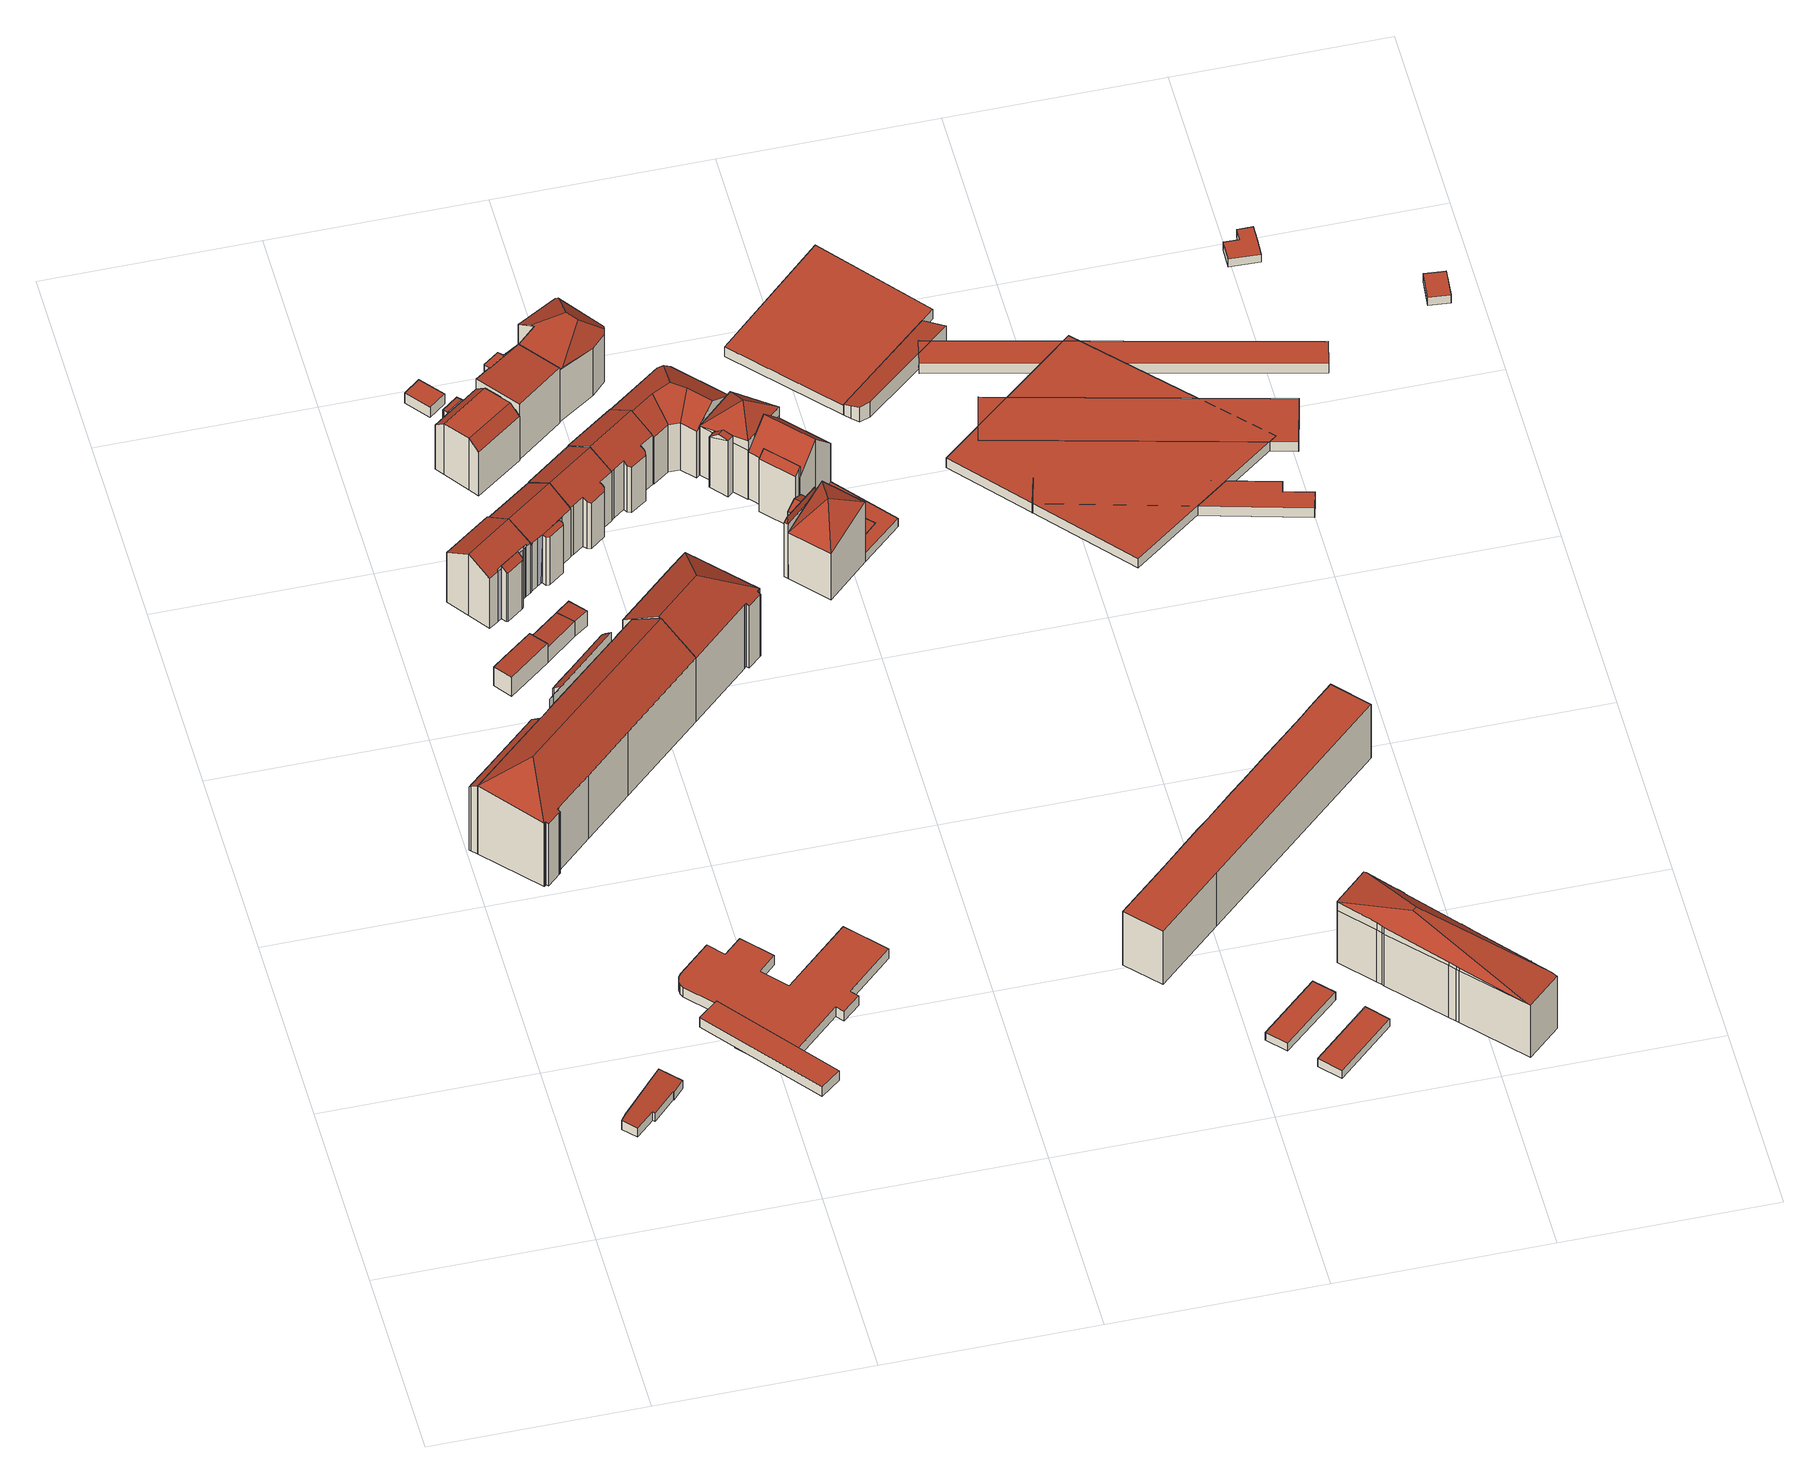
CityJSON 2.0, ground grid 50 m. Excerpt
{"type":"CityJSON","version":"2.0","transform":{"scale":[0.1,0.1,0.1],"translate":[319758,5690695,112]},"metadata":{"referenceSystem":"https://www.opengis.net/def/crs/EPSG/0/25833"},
"CityObjects":{
"building1":{"type":"Building","attributes":{"Dachtyp_tdc":"tdcPolyFlatRoof","Gemeindeschluessel":14713000,"Dachneigung":3.33,"QualitaetDacherkennung":82,"Geometrietyp2DReferenz":"3000","function":"31001_2463","roofType":"2100","measuredHeight":2.9},"geometry":[{"type":"MultiSurface","lod":"2","boundaries":[[[0,1,2,3]],[[1,4,5,2]],[[4,6,7,5]],[[6,8,9,7]],[[8,10,11,9]],[[10,12,13,11]],[[12,14,15,13]],[[14,16,17,15]],[[16,0,3,17]],[[16,14,12,10,8,6,4,1,0]],[[3,2,5,7,9,11,13,15,17]]],"semantics":{"surfaces":[{"type":"WallSurface"},{"type":"RoofSurface"},{"type":"GroundSurface"}],"values":[0,0,0,0,0,0,0,0,0,1,2]}}]},
"building2":{"type":"Building","attributes":{"Gemeindeschluessel":14713000,"Dachorientierung":0,"MittlereTraufHoehe":118.34,"ObjektHoehe":3,"BodenHoehe":115.34,"Geometrietyp2DReferenz":"3000","BezugspunktDach":"2000","AbsoluteHoehe":118.34,"Dachflaeche":199.08,"function":"31001_2463","measuredHeight":3,"storeysAboveGround":1},"geometry":[{"type":"MultiSurface","lod":"2","boundaries":[[[18,19,20,21]],[[21,20,22,23]],[[20,19,24,22]],[[19,18,25,24]],[[18,21,23,25]],[[23,22,24,25]]],"semantics":{"surfaces":[{"type":"RoofSurface"},{"type":"WallSurface"},{"type":"GroundSurface"}],"values":[0,1,1,1,1,2]}}]},
"building3":{"type":"Building","attributes":{"Dachtyp_tdc":"tdcPolyFlatRoof","Gemeindeschluessel":14713000,"Dachneigung":2.94,"QualitaetDacherkennung":76,"Geometrietyp2DReferenz":"3000","function":"31001_9998","roofType":"2100","measuredHeight":6.08},"geometry":[{"type":"MultiSurface","lod":"2","boundaries":[[[26,27,28,29]],[[27,30,31,28]],[[30,32,33,31]],[[32,34,35,33]],[[34,26,29,35]],[[34,32,30,27,26]],[[29,28,31,33,35]]],"semantics":{"surfaces":[{"type":"WallSurface"},{"type":"RoofSurface"},{"type":"GroundSurface"}],"values":[0,0,0,0,0,1,2]}}]},
"building4":{"type":"Building","attributes":{"Dachtyp_tdc":"tdcPolyFlatRoof","Gemeindeschluessel":14713000,"Dachneigung":0,"QualitaetDacherkennung":0,"Geometrietyp2DReferenz":"3000","BezugspunktDach":"2000","function":"31001_9998","measuredHeight":3},"geometry":[{"type":"MultiSurface","lod":"2","boundaries":[[[36,37,38,39,40,41,42,43,44,45,46,47,48,49,50,51,52,53,54,55,56,57]],[[40,39,58,59]],[[39,38,60,58]],[[38,37,61,60]],[[37,36,62,61]],[[36,57,63,62]],[[57,56,64,63]],[[56,55,65,64]],[[55,54,66,65]],[[54,53,67,66]],[[53,52,68,67]],[[52,51,69,68]],[[51,50,70,69]],[[50,49,71,70]],[[49,48,72,71]],[[48,47,73,72]],[[47,46,74,73]],[[46,45,75,74]],[[45,44,76,75]],[[44,43,77,76]],[[43,42,78,77]],[[42,41,79,78]],[[41,40,59,79]],[[63,64,65,66,67,68,69,70,71,72,73,74,75,76,77,78,79,59,58,60,61,62]]],"semantics":{"surfaces":[{"type":"RoofSurface"},{"type":"WallSurface"},{"type":"GroundSurface"}],"values":[0,1,1,1,1,1,1,1,1,1,1,1,1,1,1,1,1,1,1,1,1,1,1,2]}}]},
"building5":{"type":"Building","attributes":{"name":"Käthe-Kollwitz-Schule","Gemeindeschluessel":14713000,"Geometrietyp2DReferenz":"3000","function":"31001_3021","roofType":"9999"},"children":["building5-1","building5-2","building5-3","building5-4"]},
"building5-1":{"type":"BuildingPart","attributes":{"Dachtyp_tdc":"tdcHipAndGableRoof","Dachneigung":36.3,"QualitaetDacherkennung":73,"Geometrietyp2DReferenz":"3000","roofType":"5000","measuredHeight":27.04},"parents":["building5"],"geometry":[{"type":"MultiSurface","lod":"2","boundaries":[[[80,81,82,83]],[[81,84,85,82]],[[84,86,87,85]],[[86,88,89,87]],[[88,90,91,89]],[[90,92,93,91]],[[92,94,95,93]],[[96,97,98,99,100]],[[97,101,102,98]],[[101,103,104,102]],[[103,105,106,104]],[[105,107,108,106]],[[107,109,110,108]],[[109,111,112,110]],[[111,80,83,112]],[[107,105,113]],[[105,103,101,97,96,114,113]],[[114,115,116,94,92,90,88,86,84,81,80,111,109,107,113]],[[83,82,85,87,89,91,93,95,117,118,99,98,102,104,106,108,110,112]],[[119,115,114]],[[118,117,116,115,119]],[[117,95,94,116]],[[96,100,119,114]],[[118,119,100,99]]],"semantics":{"surfaces":[{"type":"WallSurface"},{"type":"RoofSurface"},{"type":"GroundSurface"},{"type":"ClosureSurface"}],"values":[0,0,0,0,0,0,0,0,0,0,0,0,0,0,0,1,1,1,2,0,3,3,0,3]}}]},
"building5-2":{"type":"BuildingPart","attributes":{"Dachtyp_tdc":"tdcHipAndGableRoof","Dachneigung":36.33,"QualitaetDacherkennung":40,"Geometrietyp2DReferenz":"3000","roofType":"5000","measuredHeight":26.89},"parents":["building5"],"geometry":[{"type":"MultiSurface","lod":"2","boundaries":[[[120,121,122,123,124,125,126,127,128,129,130,131,132,133]],[[132,115,119,100,134,135,136,137,138,139,140,141,142,133]],[[143,144,145,146,147,99,118,117,95,148,149,150,151,152,153,154,155,156,157,158,159,160,161]],[[139,138,143]],[[137,136,145,144]],[[136,135,146,145]],[[135,134,147,146]],[[134,100,99,147]],[[131,130,148,95,94]],[[130,129,149,148]],[[129,128,150,149]],[[128,127,151,150]],[[127,126,152,151]],[[126,125,153,152]],[[125,124,154,153]],[[124,123,155,154]],[[123,122,156,155]],[[122,121,157,156]],[[121,120,158,157]],[[120,142,162,159,158]],[[140,161,160,141]],[[140,139,143,161]],[[142,120,133]],[[144,143,138,137]],[[116,115,132]],[[117,118,119,115,116]],[[118,99,100,119]],[[131,94,116,132]],[[117,116,94,95]],[[162,142,141]],[[141,160,159,162]]],"semantics":{"surfaces":[{"type":"RoofSurface"},{"type":"GroundSurface"},{"type":"WallSurface"},{"type":"ClosureSurface"}],"values":[0,0,1,2,2,2,2,2,2,2,2,2,2,2,2,2,2,2,2,2,2,2,0,3,2,3,3,2,3,2,3]}}]},
"building5-3":{"type":"BuildingPart","attributes":{"Dachtyp_tdc":"tdcPolyFlatRoof","Dachneigung":41.87,"QualitaetDacherkennung":69,"Geometrietyp2DReferenz":"3000","roofType":"2100","measuredHeight":24.64},"parents":["building5"],"geometry":[{"type":"MultiSurface","lod":"2","boundaries":[[[163,143,138]],[[163,164,165,143]],[[164,166,167,165]],[[166,168,169,167]],[[168,170,171,169]],[[170,172,173,171]],[[172,174,175,173]],[[174,176,177,175]],[[176,178,179,177]],[[178,180,181,179]],[[180,182,183,181]],[[182,184,137,144,183]],[[184,182,180,178,176,174,172,170,168,166,164,163]],[[143,165,167,169,171,173,175,177,179,181,183,144]],[[163,138,137,184]],[[138,143,144,137]]],"semantics":{"surfaces":[{"type":"WallSurface"},{"type":"RoofSurface"},{"type":"GroundSurface"},{"type":"ClosureSurface"}],"values":[0,0,0,0,0,0,0,0,0,0,0,0,1,2,0,3]}}]},
"building5-4":{"type":"BuildingPart","attributes":{"Dachtyp_tdc":"tdcPolyFlatRoof","Dachneigung":35.78,"QualitaetDacherkennung":71,"Geometrietyp2DReferenz":"3000","roofType":"2100","measuredHeight":21.55},"parents":["building5"],"geometry":[{"type":"MultiSurface","lod":"2","boundaries":[[[162,185,186,159]],[[185,187,188,186]],[[187,189,190,188]],[[189,191,192,190]],[[191,193,194,192]],[[193,141,160,194]],[[193,191,189,187,185,162,141]],[[160,159,186,188,190,192,194]],[[162,159,160,141]]],"semantics":{"surfaces":[{"type":"WallSurface"},{"type":"RoofSurface"},{"type":"GroundSurface"},{"type":"ClosureSurface"}],"values":[0,0,0,0,0,0,1,2,3]}}]},
"building6":{"type":"Building","attributes":{"Gemeindeschluessel":14713000,"Geometrietyp2DReferenz":"3000","function":"31001_9998","roofType":"9999"},"children":["building6-1","building6-2"]},
"building6-1":{"type":"BuildingPart","attributes":{"Dachtyp_tdc":"tdcGableRoof","Dachneigung":30.3,"QualitaetDacherkennung":44,"Geometrietyp2DReferenz":"3000","roofType":"3100","measuredHeight":19.36},"parents":["building6"],"geometry":[{"type":"MultiSurface","lod":"2","boundaries":[[[195,196,197,198]],[[196,199,200,197]],[[201,202,203,204]],[[202,205,206,203]],[[205,207,208,206]],[[207,209,210,208]],[[209,195,198,210]],[[205,202,201,199,196,195]],[[195,209,207,205]],[[198,197,200,204,203,206,208,210]],[[204,200,199,201]]],"semantics":{"surfaces":[{"type":"WallSurface"},{"type":"RoofSurface"},{"type":"GroundSurface"},{"type":"ClosureSurface"}],"values":[0,0,0,0,0,0,0,1,1,2,3]}}]},
"building6-2":{"type":"BuildingPart","attributes":{"Dachtyp_tdc":"tdcPolyFlatRoof","Dachneigung":39.75,"QualitaetDacherkennung":32,"Geometrietyp2DReferenz":"3000","roofType":"2100","measuredHeight":16.67},"parents":["building6"],"geometry":[{"type":"MultiSurface","lod":"2","boundaries":[[[211,212,213,214,215]],[[216,201,204,201]],[[217,200,199]],[[217,218,219,200]],[[218,220,221,219]],[[220,222,223,221]],[[222,224,225,223]],[[224,226,227,225]],[[226,211,215,227]],[[226,224,222,220,218,217,212,216,212,211]],[[215,214,204,214,200,219,221,223,225,227]],[[201,213,212,216]],[[204,214,213,201]],[[199,213,212,217]],[[200,214,213,199]]],"semantics":{"surfaces":[{"type":"WallSurface"},{"type":"RoofSurface"},{"type":"GroundSurface"},{"type":"ClosureSurface"}],"values":[0,0,0,0,0,0,0,0,0,1,2,0,0,0,3]}}]},
"building7":{"type":"Building","attributes":{"Dachtyp_tdc":"tdcPolyFlatRoof","Gemeindeschluessel":14713000,"Dachneigung":4.82,"QualitaetDacherkennung":75,"Geometrietyp2DReferenz":"3000","function":"31001_9998","roofType":"2100","measuredHeight":4.75},"geometry":[{"type":"MultiSurface","lod":"2","boundaries":[[[228,229,230,231]],[[229,232,33,230]],[[232,233,31,33]],[[233,228,231,31]],[[233,232,229,228]],[[231,230,33,31]]],"semantics":{"surfaces":[{"type":"WallSurface"},{"type":"RoofSurface"},{"type":"GroundSurface"}],"values":[0,0,0,0,1,2]}}]},
"building8":{"type":"Building","attributes":{"Dachtyp_tdc":"tdcPolyFlatRoof","Gemeindeschluessel":14713000,"Dachneigung":3.93,"QualitaetDacherkennung":69,"Geometrietyp2DReferenz":"3000","function":"31001_9998","roofType":"2100","measuredHeight":4.66},"geometry":[{"type":"MultiSurface","lod":"2","boundaries":[[[234,235,236,237]],[[235,238,230,236]],[[238,228,231,230]],[[228,234,237,231]],[[228,238,235,234]],[[237,236,230,231]]],"semantics":{"surfaces":[{"type":"WallSurface"},{"type":"RoofSurface"},{"type":"GroundSurface"}],"values":[0,0,0,0,1,2]}}]},
"building9":{"type":"Building","attributes":{"Gemeindeschluessel":14713000,"Geometrietyp2DReferenz":"3000","function":"31001_9998","roofType":"9999"},"children":["building9-1","building9-2"]},
"building9-1":{"type":"BuildingPart","attributes":{"Dachtyp_tdc":"tdcGableRoof","Dachneigung":34.08,"QualitaetDacherkennung":80,"Geometrietyp2DReferenz":"3000","roofType":"3100","measuredHeight":19.23},"parents":["building9"],"geometry":[{"type":"MultiSurface","lod":"2","boundaries":[[[239,240,241,242]],[[240,243,244,241]],[[243,245,246,244]],[[245,247,248,246]],[[247,249,250,248]],[[249,251,252,250]],[[251,253,254,252]],[[253,255,256,254]],[[251,249,247,245]],[[245,243,240,239,257,258,255,253,251]],[[242,241,244,246,248,250,252,254,256]],[[257,255,258]],[[239,242,256,255,257]]],"semantics":{"surfaces":[{"type":"WallSurface"},{"type":"RoofSurface"},{"type":"GroundSurface"},{"type":"ClosureSurface"}],"values":[0,0,0,0,0,0,0,0,1,1,2,0,3]}}]},
"building9-2":{"type":"BuildingPart","attributes":{"Dachtyp_tdc":"tdcPolyFlatRoof","Dachneigung":3.36,"QualitaetDacherkennung":41,"Geometrietyp2DReferenz":"3000","roofType":"2100","measuredHeight":15.14},"parents":["building9"],"geometry":[{"type":"MultiSurface","lod":"2","boundaries":[[[259,260,261,262]],[[260,263,264,261]],[[263,239,242,264]],[[265,266,256,255]],[[265,267,268,266]],[[267,269,270,268]],[[269,271,272,270]],[[271,259,262,272]],[[271,269,267,265,255,257,239,263,260,259]],[[262,261,264,242,256,266,268,270,272]],[[256,242,239,257,255]]],"semantics":{"surfaces":[{"type":"WallSurface"},{"type":"RoofSurface"},{"type":"GroundSurface"},{"type":"ClosureSurface"}],"values":[0,0,0,0,0,0,0,0,1,2,3]}}]},
"building10":{"type":"Building","attributes":{"Dachtyp_tdc":"tdcPolyFlatRoof","Gemeindeschluessel":14713000,"Dachneigung":0,"QualitaetDacherkennung":23,"Geometrietyp2DReferenz":"3000","function":"31001_9998","roofType":"1000","measuredHeight":3.25},"geometry":[{"type":"MultiSurface","lod":"2","boundaries":[[[273,274,275,276]],[[274,277,278,275]],[[277,279,280,278]],[[279,273,276,280]],[[279,277,274,273]],[[276,275,278,280]]],"semantics":{"surfaces":[{"type":"WallSurface"},{"type":"RoofSurface"},{"type":"GroundSurface"}],"values":[0,0,0,0,1,2]}}]},
"building11":{"type":"Building","attributes":{"Gemeindeschluessel":14713000,"Geometrietyp2DReferenz":"3000","function":"31001_9998","roofType":"9999"},"children":["building11-1","building11-2"]},
"building11-1":{"type":"BuildingPart","attributes":{"Dachtyp_tdc":"tdcCutGableRoof","Dachneigung":2.3,"QualitaetDacherkennung":70,"Geometrietyp2DReferenz":"3000","roofType":"9999","measuredHeight":16.28},"parents":["building11"],"geometry":[{"type":"MultiSurface","lod":"2","boundaries":[[[281,282,283,284]],[[282,285,286,283]],[[285,287,288,286]],[[287,289,290,288]],[[289,291,292,290]],[[291,293,294,292]],[[293,295,296,294]],[[297,298,299,300]],[[298,301,302,299]],[[301,303,304,302]],[[303,305,306,304]],[[305,281,284,306]],[[285,282,281,305]],[[303,301,298,297,295,293,291,289,287]],[[305,303,287,285]],[[284,283,286,288,290,292,294,296,300,299,302,304,306]],[[297,300,296,295]]],"semantics":{"surfaces":[{"type":"WallSurface"},{"type":"RoofSurface"},{"type":"GroundSurface"},{"type":"ClosureSurface"}],"values":[0,0,0,0,0,0,0,0,0,0,0,0,1,1,1,2,3]}}]},
"building11-2":{"type":"BuildingPart","attributes":{"Dachtyp_tdc":"tdcPolyFlatRoof","Dachneigung":8.58,"QualitaetDacherkennung":60,"Geometrietyp2DReferenz":"3000","roofType":"2100","measuredHeight":14.29},"parents":["building11"],"geometry":[{"type":"MultiSurface","lod":"2","boundaries":[[[307,308,297,300,309]],[[310,311,294,296,295]],[[311,312,313,294]],[[312,314,315,313]],[[314,307,309,315]],[[314,312,311,310,308,307]],[[309,300,296,294,313,315]],[[310,295,297,308]],[[295,296,300,297]]],"semantics":{"surfaces":[{"type":"WallSurface"},{"type":"RoofSurface"},{"type":"GroundSurface"},{"type":"ClosureSurface"}],"values":[0,0,0,0,0,1,2,0,3]}}]},
"building12":{"type":"Building","attributes":{"Dachtyp_tdc":"tdcFreeFormRoof","Gemeindeschluessel":14713000,"Dachneigung":31.36,"QualitaetDacherkennung":77,"Geometrietyp2DReferenz":"3000","function":"31001_9998","roofType":"5000","measuredHeight":19.1},"geometry":[{"type":"MultiSurface","lod":"2","boundaries":[[[316,317,318,319]],[[317,320,321,318]],[[320,322,323,321]],[[322,324,325,323]],[[324,326,327,325]],[[326,328,329,327]],[[328,330,331,329]],[[330,332,333,331]],[[332,334,335,333]],[[334,336,337,335]],[[336,316,319,337]],[[328,326,324,322,338,251,316,336,334,332,330]],[[251,338,320,317]],[[317,316,251]],[[322,320,338]],[[319,318,321,323,325,327,329,331,333,335,337]]],"semantics":{"surfaces":[{"type":"WallSurface"},{"type":"RoofSurface"},{"type":"GroundSurface"}],"values":[0,0,0,0,0,0,0,0,0,0,0,1,1,0,0,2]}}]},
"building13":{"type":"Building","attributes":{"Gemeindeschluessel":14713000,"Geometrietyp2DReferenz":"3000","function":"31001_9998","roofType":"9999"},"children":["building13-1","building13-2"]},
"building13-1":{"type":"BuildingPart","attributes":{"Dachtyp_tdc":"tdcPolyFlatRoof","Dachneigung":0,"QualitaetDacherkennung":62,"Geometrietyp2DReferenz":"3000","roofType":"1000","measuredHeight":16.74},"parents":["building13"],"geometry":[{"type":"MultiSurface","lod":"2","boundaries":[[[339,340,341,342]],[[340,343,344,341]],[[343,345,346,344]],[[345,347,348,346]],[[347,349,350,348]],[[349,351,352,350]],[[353,351,349,347,345,343,340,339]],[[342,341,344,346,348,350,352,354]],[[354,352,351,353]],[[342,354,353,339]]],"semantics":{"surfaces":[{"type":"WallSurface"},{"type":"RoofSurface"},{"type":"GroundSurface"},{"type":"ClosureSurface"}],"values":[0,0,0,0,0,0,1,2,3,3]}}]},
"building13-2":{"type":"BuildingPart","attributes":{"Dachtyp_tdc":"tdcPolyFlatRoof","Dachneigung":2.93,"QualitaetDacherkennung":55,"Geometrietyp2DReferenz":"3000","roofType":"2100","measuredHeight":17.41},"parents":["building13"],"geometry":[{"type":"MultiSurface","lod":"2","boundaries":[[[355,356,357,358]],[[356,359,360,357]],[[359,339,342,360]],[[361,362,352,351]],[[361,355,358,362]],[[361,351,353,339,359,356,355]],[[358,357,360,342,354,352,362]],[[353,354,342,339]],[[351,352,354,353]]],"semantics":{"surfaces":[{"type":"WallSurface"},{"type":"RoofSurface"},{"type":"GroundSurface"},{"type":"ClosureSurface"}],"values":[0,0,0,0,0,1,2,3,3]}}]},
"building14":{"type":"Building","attributes":{"Dachtyp_tdc":"tdcFreeFormRoof","Gemeindeschluessel":14713000,"Dachneigung":32.74,"QualitaetDacherkennung":59,"Geometrietyp2DReferenz":"3000","function":"31001_9998","roofType":"5000","measuredHeight":19.25},"geometry":[{"type":"MultiSurface","lod":"2","boundaries":[[[363,364,365,366]],[[364,367,368,365]],[[367,369,370,368]],[[369,371,372,370]],[[371,373,374,372]],[[373,375,376,374]],[[375,377,378,376]],[[377,379,380,378]],[[379,381,382,380]],[[381,383,384,382]],[[383,363,366,384]],[[385,386,367,364]],[[375,373,371,369,386,385,363,383,381,379,377]],[[364,363,385]],[[369,367,386]],[[366,365,368,370,372,374,376,378,380,382,384]]],"semantics":{"surfaces":[{"type":"WallSurface"},{"type":"RoofSurface"},{"type":"GroundSurface"}],"values":[0,0,0,0,0,0,0,0,0,0,0,1,1,0,0,2]}}]},
"building15":{"type":"Building","attributes":{"Gemeindeschluessel":14713000,"Dachtyp_tdc":"tdcFreeFormRoof","Dachneigung":14.3,"QualitaetDacherkennung":26,"Geometrietyp2DReferenz":"3000","function":"31001_9998","roofType":"5000","measuredHeight":19.37},"geometry":[{"type":"MultiSurface","lod":"2","boundaries":[[[387,388,389,390]],[[388,391,392,389]],[[391,393,394,392]],[[393,395,396,394]],[[395,397,398,396]],[[397,399,400,398]],[[399,401,402,400]],[[401,387,390,402]],[[403,404,395,393,405]],[[401,399,406,407,408]],[[387,408,407,403,405,391,388]],[[407,406,397,404,403]],[[393,391,405]],[[399,397,406]],[[387,401,408]],[[397,395,404]],[[390,389,392,394,396,398,400,402]]],"semantics":{"surfaces":[{"type":"WallSurface"},{"type":"RoofSurface"},{"type":"GroundSurface"}],"values":[0,0,0,0,0,0,0,0,1,1,1,1,0,0,0,0,2]}}]},
"building16":{"type":"Building","attributes":{"Dachtyp_tdc":"tdcFreeFormRoof","Gemeindeschluessel":14713000,"Dachneigung":31.97,"QualitaetDacherkennung":11,"Geometrietyp2DReferenz":"3000","function":"31001_9998","roofType":"5000","measuredHeight":19.56},"geometry":[{"type":"MultiSurface","lod":"2","boundaries":[[[409,410,411,412]],[[410,413,414,411]],[[413,415,416,414]],[[415,417,418,416]],[[417,419,420,418]],[[419,421,422,420]],[[421,423,424,422]],[[423,425,426,424]],[[425,409,412,426]],[[427,428,425,423]],[[429,430,427,423,421]],[[431,429,421,419]],[[431,419,417]],[[432,430,429,431,417,415]],[[432,415,413]],[[428,427,430,432,413,410]],[[409,428,410]],[[428,409,425]],[[412,411,414,416,418,420,422,424,426]]],"semantics":{"surfaces":[{"type":"WallSurface"},{"type":"RoofSurface"},{"type":"GroundSurface"}],"values":[0,0,0,0,0,0,0,0,0,1,1,1,0,1,0,1,0,0,2]}}]},
"building17":{"type":"Building","attributes":{"Gemeindeschluessel":14713000,"Geometrietyp2DReferenz":"3000","function":"31001_9998","roofType":"9999"},"children":["building17-1","building17-2"]},
"building17-1":{"type":"BuildingPart","attributes":{"Dachtyp_tdc":"tdcTentRoof","Dachneigung":45.11,"QualitaetDacherkennung":18,"Geometrietyp2DReferenz":"3000","roofType":"4000","measuredHeight":22.89},"parents":["building17"],"geometry":[{"type":"MultiSurface","lod":"2","boundaries":[[[433,434,435,436]],[[434,437,438,435]],[[437,439,440,438]],[[441,442,443,444]],[[442,433,436,443]],[[433,445,446]],[[447,433,446]],[[448,447,446]],[[449,450,448,446,445,451,452,453]],[[454,451,441]],[[441,451,445,442]],[[450,449,439]],[[437,448,450,439]],[[434,447,448,437]],[[433,447,434]],[[442,445,433]],[[436,435,438,440,444,443]],[[444,440,439,441]],[[451,454,452]],[[439,449,453,454,441]],[[452,454,453]]],"semantics":{"surfaces":[{"type":"WallSurface"},{"type":"RoofSurface"},{"type":"GroundSurface"},{"type":"ClosureSurface"}],"values":[0,0,0,0,0,1,1,1,1,0,0,0,0,0,0,0,2,3,0,3,3]}}]},
"building17-2":{"type":"BuildingPart","attributes":{"Dachtyp_tdc":"tdcGableRoof","Dachneigung":40.86,"QualitaetDacherkennung":43,"Geometrietyp2DReferenz":"3000","roofType":"3100","measuredHeight":18.04},"parents":["building17"],"geometry":[{"type":"MultiSurface","lod":"2","boundaries":[[[455,454,441,444,456]],[[450,457,458,440,439,449]],[[457,455,456,458]],[[455,457,459]],[[454,455,459,460,452]],[[457,450,460,459]],[[456,444,440,458]],[[449,453,450]],[[439,440,444,441]],[[449,439,441,454,453]],[[460,450,453,452]],[[452,453,454]]],"semantics":{"surfaces":[{"type":"WallSurface"},{"type":"RoofSurface"},{"type":"GroundSurface"},{"type":"ClosureSurface"}],"values":[0,0,0,0,1,1,2,0,3,3,0,3]}}]},
"building18":{"type":"Building","attributes":{"Gemeindeschluessel":14713000,"Geometrietyp2DReferenz":"3000","function":"31001_9998","roofType":"9999"},"children":["building18-1","building18-2","building18-3"]},
"building18-1":{"type":"BuildingPart","attributes":{"Dachtyp_tdc":"tdcTentRoof","Dachneigung":47.86,"QualitaetDacherkennung":30,"Geometrietyp2DReferenz":"3000","roofType":"4000","measuredHeight":22.31},"parents":["building18"],"geometry":[{"type":"MultiSurface","lod":"2","boundaries":[[[461,462,463,464]],[[462,465,466,463]],[[465,467,468,466]],[[462,461,469]],[[465,462,469]],[[467,465,469]],[[461,470,467,469]],[[464,463,466,468,471]],[[464,471,472,470,461]],[[471,468,467,470,472]]],"semantics":{"surfaces":[{"type":"WallSurface"},{"type":"RoofSurface"},{"type":"GroundSurface"},{"type":"ClosureSurface"}],"values":[0,0,0,1,1,1,1,2,0,3]}}]},
"building18-2":{"type":"BuildingPart","attributes":{"Dachtyp_tdc":"tdcGableRoof","Dachneigung":41.13,"QualitaetDacherkennung":52,"Geometrietyp2DReferenz":"3000","roofType":"3100","measuredHeight":17.79},"parents":["building18"],"geometry":[{"type":"MultiSurface","lod":"2","boundaries":[[[473,474,475,476,477]],[[478,479,480,481,482,483]],[[484,485,480,479]],[[485,477,481,480]],[[477,476,482,481]],[[476,475,483,482]],[[477,485,484,486,473]],[[486,487,473]],[[484,479,478,487,486]],[[487,474,473]],[[483,475,474,487,478]]],"semantics":{"surfaces":[{"type":"RoofSurface"},{"type":"GroundSurface"},{"type":"WallSurface"},{"type":"ClosureSurface"}],"values":[0,1,2,2,2,2,0,2,3,2,3]}}]},
"building18-3":{"type":"BuildingPart","attributes":{"Dachtyp_tdc":"tdcFreeFormRoof","Dachneigung":73.21,"QualitaetDacherkennung":19,"Geometrietyp2DReferenz":"3000","roofType":"5000","measuredHeight":18.68},"parents":["building18"],"geometry":[{"type":"MultiSurface","lod":"2","boundaries":[[[488,483,475]],[[488,489,490,483]],[[489,491,492,490]],[[491,472,471,492]],[[493,494,495,468,467]],[[494,496,479,495]],[[496,484,479]],[[494,493,497]],[[493,470,472,491,497]],[[491,489,488,474,487,486,496,494,497]],[[483,490,492,471,468,495,479,478]],[[467,470,493]],[[468,471,472,470,467]],[[475,474,488]],[[486,484,496]],[[478,479,484,486,487]],[[475,483,478,487,474]]],"semantics":{"surfaces":[{"type":"WallSurface"},{"type":"RoofSurface"},{"type":"GroundSurface"},{"type":"ClosureSurface"}],"values":[0,0,0,0,0,0,0,1,1,1,2,0,3,0,0,3,3]}}]},
"building19":{"type":"Building","attributes":{"Gemeindeschluessel":14713000,"Geometrietyp2DReferenz":"3000","function":"31001_9998","roofType":"9999"},"children":["building19-1","building19-2"]},
"building19-1":{"type":"BuildingPart","attributes":{"Dachtyp_tdc":"tdcGableRoof","Dachneigung":48.39,"QualitaetDacherkennung":49,"Geometrietyp2DReferenz":"3000","roofType":"3100","measuredHeight":21.48},"parents":["building19"],"geometry":[{"type":"MultiSurface","lod":"2","boundaries":[[[498,499,500,501]],[[499,502,503,500]],[[502,504,505,503]],[[504,506,507,505]],[[506,508,509,507]],[[510,498,501,511]],[[506,504,502,499]],[[499,498,510,508,506]],[[501,500,503,505,507,509,511]],[[510,511,509,508]]],"semantics":{"surfaces":[{"type":"WallSurface"},{"type":"RoofSurface"},{"type":"GroundSurface"},{"type":"ClosureSurface"}],"values":[0,0,0,0,0,0,1,1,2,3]}}]},
"building19-2":{"type":"BuildingPart","attributes":{"Dachtyp_tdc":"tdcPolyFlatRoof","Dachneigung":41.16,"QualitaetDacherkennung":39,"Geometrietyp2DReferenz":"3000","roofType":"2100","measuredHeight":18.3},"parents":["building19"],"geometry":[{"type":"MultiSurface","lod":"2","boundaries":[[[512,510,511]],[[513,514,515,509,508]],[[514,516,517,515]],[[516,518,519,517]],[[518,512,511,519]],[[518,516,514,513,512]],[[511,509,515,517,519]],[[513,508,510,512]],[[508,509,511,510]]],"semantics":{"surfaces":[{"type":"WallSurface"},{"type":"RoofSurface"},{"type":"GroundSurface"},{"type":"ClosureSurface"}],"values":[0,0,0,0,0,1,2,0,3]}}]},
"building20":{"type":"Building","attributes":{"Gemeindeschluessel":14713000,"Dachneigung":90,"Dachorientierung":0,"MittlereTraufHoehe":116.83,"QualitaetDacherkennung":100,"ObjektHoehe":2.61,"BodenHoehe":114.22,"Geometrietyp2DReferenz":"3000","AbsoluteHoehe":116.83,"Dachflaeche":64.45,"function":"31001_9998","roofType":"1000","measuredHeight":2.61,"storeysAboveGround":1},"geometry":[{"type":"MultiSurface","lod":"2","boundaries":[[[520,521,522,523]],[[521,524,525,522]],[[524,526,527,525]],[[526,520,523,527]],[[526,524,521,520]],[[523,522,525,527]]],"semantics":{"surfaces":[{"type":"WallSurface"},{"type":"RoofSurface"},{"type":"GroundSurface"}],"values":[0,0,0,0,1,2]}}]},
"building21":{"type":"Building","attributes":{"Dachtyp_tdc":"tdcPolyFlatRoof","Gemeindeschluessel":14713000,"Dachneigung":0,"QualitaetDacherkennung":28,"Geometrietyp2DReferenz":"3000","function":"31001_9998","roofType":"1000","measuredHeight":2.63},"geometry":[{"type":"MultiSurface","lod":"2","boundaries":[[[528,529,530,531]],[[529,532,533,530]],[[532,534,535,533]],[[534,536,537,535]],[[536,528,531,537]],[[536,534,532,529,528]],[[531,530,533,535,537]]],"semantics":{"surfaces":[{"type":"WallSurface"},{"type":"RoofSurface"},{"type":"GroundSurface"}],"values":[0,0,0,0,0,1,2]}}]},
"building22":{"type":"Building","attributes":{"Dachtyp_tdc":"tdcPolyFlatRoof","Gemeindeschluessel":14713000,"Dachneigung":0,"QualitaetDacherkennung":93,"Geometrietyp2DReferenz":"3000","function":"31001_2463","roofType":"1000","measuredHeight":2.39},"geometry":[{"type":"MultiSurface","lod":"2","boundaries":[[[538,539,540,541]],[[539,542,543,540]],[[542,544,545,543]],[[544,538,541,545]],[[544,542,539,538]],[[541,540,543,545]]],"semantics":{"surfaces":[{"type":"WallSurface"},{"type":"RoofSurface"},{"type":"GroundSurface"}],"values":[0,0,0,0,1,2]}}]},
"building23":{"type":"Building","attributes":{"Dachtyp_tdc":"tdcPolyFlatRoof","Gemeindeschluessel":14713000,"Dachneigung":0,"QualitaetDacherkennung":88,"Geometrietyp2DReferenz":"3000","function":"31001_2463","roofType":"1000","measuredHeight":2.41},"geometry":[{"type":"MultiSurface","lod":"2","boundaries":[[[546,547,548,549]],[[547,550,551,548]],[[550,552,553,551]],[[552,546,549,553]],[[552,550,547,546]],[[549,548,551,553]]],"semantics":{"surfaces":[{"type":"WallSurface"},{"type":"RoofSurface"},{"type":"GroundSurface"}],"values":[0,0,0,0,1,2]}}]},
"building24":{"type":"Building","attributes":{"Dachtyp_tdc":"tdcPolyFlatRoof","Gemeindeschluessel":14713000,"Dachneigung":0,"QualitaetDacherkennung":66,"Geometrietyp2DReferenz":"3000","function":"31001_9998","roofType":"1000","measuredHeight":16.88},"geometry":[{"type":"MultiSurface","lod":"2","boundaries":[[[554,555,556,557]],[[555,558,559,556]],[[558,560,561,559]],[[560,562,563,561]],[[562,564,565,563]],[[564,566,567,565]],[[566,568,569,567]],[[568,570,571,569]],[[570,572,573,571]],[[572,574,575,573]],[[574,576,577,575]],[[576,578,579,577]],[[578,580,581,579]],[[580,582,583,581]],[[582,554,557,583]],[[582,580,578,576,574,572,570,568,566,564,562,560,558,555,554]],[[557,556,559,561,563,565,567,569,571,573,575,577,579,581,583]]],"semantics":{"surfaces":[{"type":"WallSurface"},{"type":"RoofSurface"},{"type":"GroundSurface"}],"values":[0,0,0,0,0,0,0,0,0,0,0,0,0,0,0,1,2]}}]},
"building25":{"type":"Building","attributes":{"Gemeindeschluessel":14713000,"Geometrietyp2DReferenz":"3000","function":"31001_3021","roofType":"9999"},"children":["building25-1","building25-2"]},
"building25-1":{"type":"BuildingPart","attributes":{"Dachtyp_tdc":"tdcPolyFlatRoof","Dachneigung":0,"QualitaetDacherkennung":0,"Geometrietyp2DReferenz":"3000","roofType":"9999","measuredHeight":3},"parents":["building25"],"geometry":[{"type":"MultiSurface","lod":"2","boundaries":[[[584,585,586,587,588]],[[588,587,589,590]],[[587,586,591,589]],[[585,584,592,593]],[[584,588,590,592]],[[590,589,591,593,592]],[[593,591,586,585]]],"semantics":{"surfaces":[{"type":"RoofSurface"},{"type":"WallSurface"},{"type":"GroundSurface"},{"type":"ClosureSurface"}],"values":[0,1,1,1,1,2,3]}}]},
"building25-2":{"type":"BuildingPart","attributes":{"Dachtyp_tdc":"tdcPolyFlatRoof","Dachneigung":16.36,"QualitaetDacherkennung":45,"Geometrietyp2DReferenz":"3000","roofType":"2100","measuredHeight":5.1},"parents":["building25"],"geometry":[{"type":"MultiSurface","lod":"2","boundaries":[[[594,595,596,591,586]],[[595,597,598,596]],[[597,599,600,598]],[[599,601,602,600]],[[601,603,585,593,602]],[[603,601,599,597,595,594]],[[591,596,598,600,602,593]],[[586,585,603,594]],[[586,591,593,585]]],"semantics":{"surfaces":[{"type":"WallSurface"},{"type":"RoofSurface"},{"type":"GroundSurface"},{"type":"ClosureSurface"}],"values":[0,0,0,0,0,1,2,0,3]}}]},
"building26":{"type":"Building","attributes":{"Dachtyp_tdc":"tdcFreeFormRoof","Gemeindeschluessel":14713000,"Dachneigung":10.02,"QualitaetDacherkennung":13,"Geometrietyp2DReferenz":"3000","function":"31001_9998","roofType":"5000","measuredHeight":22.22},"geometry":[{"type":"MultiSurface","lod":"2","boundaries":[[[604,605,606,607]],[[605,608,609,606]],[[608,610,611,609]],[[610,612,613,611]],[[612,614,615,613]],[[614,616,617,615]],[[616,618,619,617]],[[618,620,621,619]],[[620,622,623,621]],[[622,624,625,623]],[[624,626,627,625]],[[626,628,629,627]],[[628,630,631,629]],[[630,632,633,631]],[[632,634,635,633]],[[634,636,637,635]],[[636,638,639,637]],[[638,640,641,639]],[[640,642,643,641]],[[642,644,645,643]],[[644,646,647,645]],[[646,648,649,647]],[[648,650,651,649]],[[650,652,653,651]],[[652,654,655,653]],[[654,656,657,655]],[[656,658,659,657]],[[658,604,607,659]],[[660,661,662,663,664,665,666,667,668,669,670,671,672,673,674,675,676,677,678,679,680]],[[681,682,683,684,685,686,687,688,689]],[[684,680,679,690,691,685]],[[628,660,680,684,683,630]],[[644,691,690,646]],[[642,686,685,691,644]],[[646,690,679,678,648]],[[636,689,688,638]],[[634,681,689,636]],[[638,688,687,640]],[[640,687,686,642]],[[632,682,681,634]],[[630,683,682,632]],[[648,678,677,650]],[[650,677,676,652]],[[652,676,675,654]],[[654,675,674,656]],[[656,674,673,658]],[[658,673,672,604]],[[604,672,671,605]],[[605,671,670,608]],[[608,670,669,610]],[[610,669,668,612]],[[612,668,667,614]],[[614,667,666,616]],[[616,666,665,618]],[[618,665,664,620]],[[620,664,663,622]],[[622,663,662,624]],[[624,662,661,626]],[[626,661,660,628]],[[607,606,609,611,613,615,617,619,621,623,625,627,629,631,633,635,637,639,641,643,645,647,649,651,653,655,657,659]]],"semantics":{"surfaces":[{"type":"WallSurface"},{"type":"RoofSurface"},{"type":"GroundSurface"}],"values":[0,0,0,0,0,0,0,0,0,0,0,0,0,0,0,0,0,0,0,0,0,0,0,0,0,0,0,0,1,1,1,1,0,0,0,0,0,0,0,0,0,0,0,0,0,0,0,0,0,0,0,0,0,0,0,0,0,0,0,2]}}]},
"building27":{"type":"Building","attributes":{"Dachtyp_tdc":"tdcPolyFlatRoof","Gemeindeschluessel":14713000,"Dachneigung":0,"QualitaetDacherkennung":62,"Geometrietyp2DReferenz":"3000","function":"31001_3211","roofType":"1000","measuredHeight":2.91},"geometry":[{"type":"MultiSurface","lod":"2","boundaries":[[[692,693,694,695]],[[693,696,697,694]],[[696,698,699,697]],[[698,692,695,699]],[[698,696,693,692]],[[695,694,697,699]]],"semantics":{"surfaces":[{"type":"WallSurface"},{"type":"RoofSurface"},{"type":"GroundSurface"}],"values":[0,0,0,0,1,2]}}]},
"building28":{"type":"Building","attributes":{"Gemeindeschluessel":14713000,"Dachneigung":90,"Dachorientierung":0,"MittlereTraufHoehe":118.7,"QualitaetDacherkennung":93,"ObjektHoehe":2.96,"BodenHoehe":115.75,"Geometrietyp2DReferenz":"3000","AbsoluteHoehe":118.7,"Dachflaeche":439.08,"function":"31001_2463","roofType":"1000","measuredHeight":2.96,"storeysAboveGround":1},"geometry":[{"type":"MultiSurface","lod":"2","boundaries":[[[700,701,702,703]],[[701,704,705,702]],[[704,706,707,705]],[[706,708,709,707]],[[708,710,711,709]],[[710,700,703,711]],[[710,708,706,704,701,700]],[[703,702,705,707,709,711]]],"semantics":{"surfaces":[{"type":"WallSurface"},{"type":"RoofSurface"},{"type":"GroundSurface"}],"values":[0,0,0,0,0,0,1,2]}}]},
"building29":{"type":"Building","attributes":{"Gemeindeschluessel":14713000,"Dachneigung":90,"Dachorientierung":0,"MittlereTraufHoehe":118.76,"QualitaetDacherkennung":64,"ObjektHoehe":2.94,"BodenHoehe":115.82,"Geometrietyp2DReferenz":"3000","AbsoluteHoehe":118.76,"Dachflaeche":868.52,"function":"31001_2463","roofType":"1000","measuredHeight":2.94,"storeysAboveGround":1},"geometry":[{"type":"MultiSurface","lod":"2","boundaries":[[[712,713,714,715]],[[713,716,717,714]],[[716,718,719,717]],[[718,712,715,719]],[[718,716,713,712]],[[715,714,717,719]]],"semantics":{"surfaces":[{"type":"WallSurface"},{"type":"RoofSurface"},{"type":"GroundSurface"}],"values":[0,0,0,0,1,2]}}]},
"building30":{"type":"Building","attributes":{"Gemeindeschluessel":14713000,"Dachneigung":90,"Dachorientierung":0,"MittlereTraufHoehe":118.71,"QualitaetDacherkennung":42,"ObjektHoehe":3.1,"BodenHoehe":115.62,"Geometrietyp2DReferenz":"3000","AbsoluteHoehe":118.71,"Dachflaeche":574.86,"function":"31001_2463","roofType":"1000","measuredHeight":3.1,"storeysAboveGround":1},"geometry":[{"type":"MultiSurface","lod":"2","boundaries":[[[720,721,722,723]],[[721,724,725,722]],[[724,726,727,725]],[[726,728,729,727]],[[728,720,723,729]],[[728,726,724,721,720]],[[723,722,725,727,729]]],"semantics":{"surfaces":[{"type":"WallSurface"},{"type":"RoofSurface"},{"type":"GroundSurface"}],"values":[0,0,0,0,0,1,2]}}]},
"building31":{"type":"Building","attributes":{"Dachtyp_tdc":"tdcPolyFlatRoof","Gemeindeschluessel":14713000,"Dachneigung":0,"QualitaetDacherkennung":84,"Geometrietyp2DReferenz":"3000","function":"31001_9998","roofType":"1000","measuredHeight":2.48},"geometry":[{"type":"MultiSurface","lod":"2","boundaries":[[[730,731,732,733]],[[731,734,735,732]],[[734,736,737,735]],[[736,738,739,737]],[[738,740,741,739]],[[740,742,743,741]],[[742,730,733,743]],[[742,740,738,736,734,731,730]],[[733,732,735,737,739,741,743]]],"semantics":{"surfaces":[{"type":"WallSurface"},{"type":"RoofSurface"},{"type":"GroundSurface"}],"values":[0,0,0,0,0,0,0,1,2]}}]},
"building32":{"type":"Building","attributes":{"Dachtyp_tdc":"tdcPolyFlatRoof","Gemeindeschluessel":14713000,"Dachneigung":0,"QualitaetDacherkennung":85,"Geometrietyp2DReferenz":"3000","function":"31001_9998","roofType":"1000","measuredHeight":2.52},"geometry":[{"type":"MultiSurface","lod":"2","boundaries":[[[744,745,746,747]],[[745,748,749,746]],[[748,750,751,749]],[[750,744,747,751]],[[750,748,745,744]],[[747,746,749,751]]],"semantics":{"surfaces":[{"type":"WallSurface"},{"type":"RoofSurface"},{"type":"GroundSurface"}],"values":[0,0,0,0,1,2]}}]}
},
"vertices":[
[124,277,59],[138,294,59],[138,294,30],[124,277,30],[237,404,59],[237,404,30],[280,362,55],[280,362,30],[254,333,55],[254,333,30],[252,334,55],[252,334,30],[200,282,56],[200,282,30],[195,287,56],[195,287,30],[153,248,56],[153,248,30],
[358,525,63],[564,265,63],[611,302,63],[404,563,63],[611,302,33],[404,563,33],[564,265,33],[358,525,33],
[171,1618,68],[198,1640,68],[198,1640,10],[171,1618,10],[269,1695,68],[269,1695,10],[299,1654,71],[299,1654,10],[201,1577,71],[201,1577,10],
[343,654,58],[340,644,58],[341,633,58],[345,623,58],[451,506,58],[419,475,58],[415,463,58],[418,451,58],[504,356,58],[649,489,58],[664,472,58],[705,509,58],[690,526,58],[800,626,58],[721,713,58],[567,573,58],[517,629,58],[557,666,58],[497,732,58],[456,695,58],[424,731,58],[350,663,58],[345,623,28],[451,506,28],[341,633,28],[340,644,28],[343,654,28],[350,663,28],[424,731,28],[456,695,28],[497,732,28],[557,666,28],[517,629,28],[567,573,28],[721,713,28],[800,626,28],[690,526,28],[705,509,28],[664,472,28],[649,489,28],[504,356,28],[418,451,28],[415,463,28],[419,475,28],
[740,1562,220],[745,1556,214],[745,1556,20],[740,1562,20],[744,1555,214],[744,1555,20],[713,1528,215],[713,1528,20],[708,1533,220],[708,1533,20],[705,1531,220],[705,1531,20],[703,1529,220],[703,1529,20],[565,1403,220],[565,1403,20],[455,1531,238],[439,1549,220],[439,1549,20],[455,1531,20],[455,1531,237],[580,1677,220],[580,1677,20],[608,1702,220],[608,1702,20],[616,1709,220],[616,1709,20],[746,1568,220],[746,1568,20],[744,1566,220],[744,1566,20],[742,1564,220],[742,1564,20],[609,1574,291],[502,1477,291],[504,1474,288],[505,1473,288],[505,1473,20],[502,1477,20],[502,1477,286],
[134,1013,220],[135,1014,220],[138,1016,220],[139,1018,220],[144,1013,216],[174,1040,215],[176,1042,215],[171,1047,220],[175,1049,220],[260,1127,220],[372,1229,221],[565,1403,221],[505,1473,289],[143,1147,289],[415,1495,237],[412,1492,237],[396,1477,237],[396,1478,237],[222,1322,237],[222,1322,236],[199,1301,236],[196,1299,236],[18,1139,236],[222,1322,20],[396,1478,20],[396,1477,20],[412,1492,20],[415,1495,20],[372,1229,20],[260,1127,20],[175,1049,20],[171,1047,20],[176,1042,20],[174,1040,20],[144,1013,20],[139,1018,20],[138,1016,20],[135,1014,20],[134,1013,20],[18,1139,20],[196,1299,20],[199,1301,20],[18,1139,235],
[222,1322,265],[238,1337,265],[238,1337,20],[255,1352,266],[255,1352,20],[243,1367,248],[243,1367,20],[240,1370,244],[240,1370,20],[261,1389,244],[261,1389,20],[288,1413,244],[288,1413,20],[304,1428,244],[304,1428,20],[379,1496,244],[379,1496,20],[381,1494,247],[381,1494,20],[386,1489,254],[386,1489,20],[396,1478,267],
[7,1152,223],[7,1152,20],[3,1156,219],[3,1156,20],[11,1163,219],[11,1163,20],[39,1188,219],[39,1188,20],[180,1315,219],[180,1315,20],
[277,1914,198],[313,1865,163],[313,1865,5],[277,1914,5],[301,1857,163],[301,1857,5],[224,1800,163],[203,1785,163],[203,1785,5],[224,1800,5],[168,1833,198],[168,1833,5],[132,1882,163],[132,1882,5],[241,1962,163],[241,1962,5],
[242,1797,160],[234,1808,171],[234,1808,163],[234,1808,5],[242,1797,5],[224,1800,171],[301,1857,171],[295,1852,171],[295,1852,5],[279,1841,171],[279,1841,5],[288,1828,159],[288,1828,5],[285,1824,157],[285,1824,5],[247,1796,157],[247,1796,5],
[343,1754,53],[374,1715,58],[374,1715,10],[343,1754,10],[299,1654,58],[269,1695,53],
[376,1780,53],[407,1739,57],[407,1739,10],[376,1780,10],[374,1715,57],
[331,1879,157],[318,1869,157],[318,1869,6],[331,1879,6],[313,1865,157],[313,1865,6],[277,1913,198],[277,1913,6],[241,1962,157],[241,1962,6],[352,2042,158],[352,2042,6],[387,1994,198],[387,1994,6],[422,1946,158],[422,1946,6],[398,1928,157],[398,1928,6],[352,1894,157],[398,1928,158],
[358,1877,156],[351,1878,157],[351,1878,6],[358,1877,6],[344,1888,157],[344,1888,6],[391,1923,157],[391,1923,6],[391,1920,157],[391,1920,6],[396,1913,157],[396,1913,6],[395,1904,156],[395,1904,6],
[224,2407,44],[181,2461,44],[181,2461,12],[224,2407,12],[220,2492,44],[220,2492,12],[264,2438,44],[264,2438,12],
[382,2244,146],[272,2164,146],[272,2164,8],[382,2244,8],[256,2186,171],[256,2186,8],[215,2243,168],[215,2243,8],[200,2263,147],[200,2263,8],[223,2280,147],[223,2280,8],[234,2289,147],[234,2289,8],[235,2289,147],[235,2289,8],[273,2317,147],[274,2317,147],[274,2317,8],[273,2317,8],[310,2344,147],[310,2344,8],[325,2323,168],[325,2323,8],[367,2266,171],[367,2266,8],
[264,2329,149],[273,2317,151],[264,2329,8],[235,2289,151],[234,2289,151],[228,2298,149],[228,2298,8],[226,2300,149],[226,2300,8],
[422,1946,162],[352,2042,160],[352,2042,7],[422,1946,7],[460,2124,159],[460,2124,7],[532,2026,162],[532,2026,7],[501,2003,162],[501,2003,7],[507,1994,155],[507,1994,7],[505,1984,150],[505,1984,7],[471,1958,150],[471,1958,7],[461,1960,155],[461,1960,7],[454,1969,162],[454,1969,7],[429,1951,162],[429,1951,7],[496,2075,198],
[345,2369,178],[345,2370,178],[345,2370,10],[345,2369,10],[338,2379,178],[338,2379,10],[337,2382,178],[337,2382,10],[374,2409,178],[374,2409,10],[384,2398,178],[384,2398,10],[423,2422,178],[423,2422,10],[346,2368,178],[346,2368,10],
[382,2244,185],[310,2344,178],[310,2344,10],[382,2244,10],[334,2361,178],[334,2361,10],[491,2327,184],[491,2327,10],
[532,2026,163],[460,2124,162],[460,2124,9],[532,2026,9],[571,2203,163],[571,2203,9],[642,2107,163],[642,2107,9],[610,2084,164],[610,2084,9],[617,2075,156],[617,2075,9],[616,2064,151],[616,2064,9],[579,2038,151],[579,2038,9],[570,2041,156],[570,2041,9],[564,2050,163],[564,2050,9],[538,2031,163],[538,2031,9],[496,2074,202],[607,2155,202],
[491,2327,177],[423,2422,177],[423,2422,13],[491,2327,13],[465,2452,191],[465,2452,13],[438,2485,170],[438,2485,13],[537,2556,152],[537,2556,13],[619,2452,151],[619,2452,13],[611,2418,162],[611,2418,13],[579,2385,162],[579,2385,13],[538,2461,207],[542,2551,156],[460,2458,191],[614,2429,168],[558,2433,207],[498,2331,180],
[642,2107,161],[571,2203,161],[571,2203,13],[642,2107,13],[699,2299,161],[699,2299,13],[728,2295,161],[728,2295,13],[830,2184,161],[830,2184,13],[737,2099,161],[737,2099,13],[709,2130,161],[709,2130,13],[682,2131,161],[682,2131,13],[645,2103,161],[645,2103,13],[662,2193,200],[608,2153,200],[738,2192,200],[705,2207,209],[783,2141,200],[713,2297,167],
[832,2182,174],[917,2088,174],[917,2088,19],[832,2182,19],[828,2007,174],[828,2007,19],[802,2036,174],[802,2036,19],[768,2073,174],[744,2100,174],[744,2100,19],[768,2073,19],[744,2100,175],[837,2086,248],[917,2088,203],[828,2007,203],[802,2036,194],[802,2036,195],[768,2073,183],[774,2067,185],[801,2037,194],[768,2073,178],
[756,2061,178],[756,2061,19],[789,2024,195],[789,2024,19],[772,2043,200],[785,2054,200],
[953,1849,211],[1028,1767,211],[1028,1767,21],[953,1849,21],[931,1678,166],[931,1678,21],[856,1760,166],[856,1760,21],[946,1767,244],[911,1811,192],[937,1834,21],[937,1834,192],
[897,1811,199],[909,1822,192],[917,1829,187],[905,1843,187],[885,1824,199],[897,1811,21],[880,1795,21],[867,1809,21],[885,1824,21],[905,1843,21],[917,1829,21],[880,1795,179],[867,1809,179],[891,1805,192],[897,1811,192],
[917,1829,192],[931,1841,192],[931,1841,21],[934,1838,208],[934,1838,21],[856,1760,192],[849,1768,192],[849,1768,21],[880,1795,192],[856,1767,208],
[828,2007,168],[873,2047,236],[873,2047,21],[828,2007,21],[917,2088,168],[917,2088,21],[1006,1989,168],[1006,1989,21],[963,1948,236],[963,1948,21],[919,1907,168],[919,1907,21],[855,1977,168],[855,1977,21],
[855,1977,204],[919,1907,204],[916,1904,200],[916,1904,21],[906,1895,188],[906,1895,21],[842,1965,188],[842,1965,21],
[949,1898,48],[988,1935,48],[988,1935,22],[949,1898,22],[1071,1849,48],[1071,1849,22],[1032,1812,48],[1032,1812,22],
[953,1849,48],[906,1895,48],[906,1895,22],[953,1849,22],[1006,1989,48],[1006,1989,22],[1121,1850,48],[1121,1850,22],[1028,1767,48],[1028,1767,22],
[1524,186,71],[1658,307,71],[1658,307,47],[1524,186,47],[1698,264,71],[1698,264,47],[1563,143,71],[1563,143,47],
[1614,84,72],[1750,207,72],[1750,207,48],[1614,84,48],[1792,159,72],[1792,159,48],[1657,37,72],[1657,37,48],
[1500,532,216],[1349,395,216],[1349,395,47],[1500,532,47],[1279,472,216],[1279,472,47],[1395,577,216],[1395,577,47],[1422,602,216],[1422,602,47],[1493,667,216],[1493,667,47],[1520,691,216],[1520,691,47],[1590,755,216],[1590,755,47],[1618,780,216],[1618,780,47],[1688,844,216],[1688,844,47],[1715,868,216],[1715,868,47],[1786,932,216],[1786,932,47],[1812,957,216],[1812,957,47],[1870,1009,216],[1870,1009,47],[1940,931,216],[1940,931,47],
[879,2426,46],[1087,2200,46],[1309,2398,46],[1339,2426,46],[1139,2668,46],[1339,2426,16],[1139,2668,16],[1309,2398,16],[879,2426,16],[1087,2200,16],
[1309,2398,49],[1351,2354,67],[1351,2354,16],[1141,2180,64],[1141,2180,16],[1115,2172,61],[1115,2172,16],[1100,2186,55],[1100,2186,16],[1087,2200,49],
[1972,253,212],[1974,254,212],[1974,254,48],[1972,253,48],[1975,253,212],[1975,253,48],[1986,240,212],[1986,240,48],[1988,238,212],[1988,238,48],[1987,237,212],[1987,237,48],[2078,137,212],[2078,137,48],[2080,138,212],[2080,138,48],[2082,135,212],[2082,135,48],[2093,123,212],[2093,123,48],[2095,122,212],[2095,122,48],[2094,120,212],[2094,120,48],[2140,69,212],[2140,69,48],[2064,0,212],[2064,0,48],[1939,135,212],[1939,135,48],[1934,141,212],[1934,141,48],[1921,155,212],[1921,155,48],[1809,277,212],[1809,277,48],[1805,282,212],[1805,282,48],[1796,293,212],[1796,293,48],[1727,368,212],[1727,368,48],[1803,438,212],[1803,438,48],[1857,379,212],[1857,379,48],[1859,380,212],[1859,380,48],[1862,377,212],[1862,377,48],[1873,365,212],[1873,365,48],[1875,362,212],[1875,362,48],[1873,361,212],[1873,361,48],[2130,81,214],[2094,120,217],[2095,122,216],[2093,123,216],[2082,135,217],[2080,138,217],[2078,137,219],[1987,237,227],[1988,238,225],[1986,240,225],[1975,253,226],[1974,254,226],[1972,253,228],[1873,361,236],[1875,362,235],[1873,365,235],[1862,377,236],[1859,380,236],[1857,379,238],[1807,434,242],[1881,285,271],[1934,141,223],[1939,135,222],[2059,5,213],[1872,277,271],[1728,366,241],[1796,293,235],[1805,282,234],[1809,277,234],[1921,155,224],[1803,438,241],[1727,368,241],
[1962,1873,67],[1589,1596,67],[1589,1596,38],[1962,1873,38],[1259,1979,67],[1259,1979,38],[1599,2264,67],[1599,2264,38],
[1427,1879,67],[1944,1741,67],[1944,1741,37],[1427,1879,37],[1937,1713,67],[1937,1713,37],[2004,1695,67],[2004,1695,37],[1992,1650,67],[1992,1650,37],[1407,1806,67],[1407,1806,37],
[1338,2013,68],[1368,2135,68],[1368,2135,38],[1338,2013,38],[2036,1966,68],[2036,1966,38],[2005,1844,68],[2005,1844,38],
[1269,2261,67],[1282,2325,67],[1282,2325,36],[1269,2261,36],[1283,2326,67],[1283,2326,36],[2136,2114,67],[2136,2114,36],[2122,2052,67],[2122,2052,36],
[1986,2404,61],[1988,2455,61],[1988,2455,36],[1986,2404,36],[2024,2454,61],[2024,2454,36],[2025,2484,61],[2025,2484,36],[2061,2483,61],[2061,2483,36],[2060,2445,61],[2060,2445,36],[2058,2401,61],[2058,2401,36],
[2374,2188,67],[2381,2258,67],[2381,2258,42],[2374,2188,42],[2431,2253,67],[2431,2253,42],[2424,2183,67],[2424,2183,42]
]}
